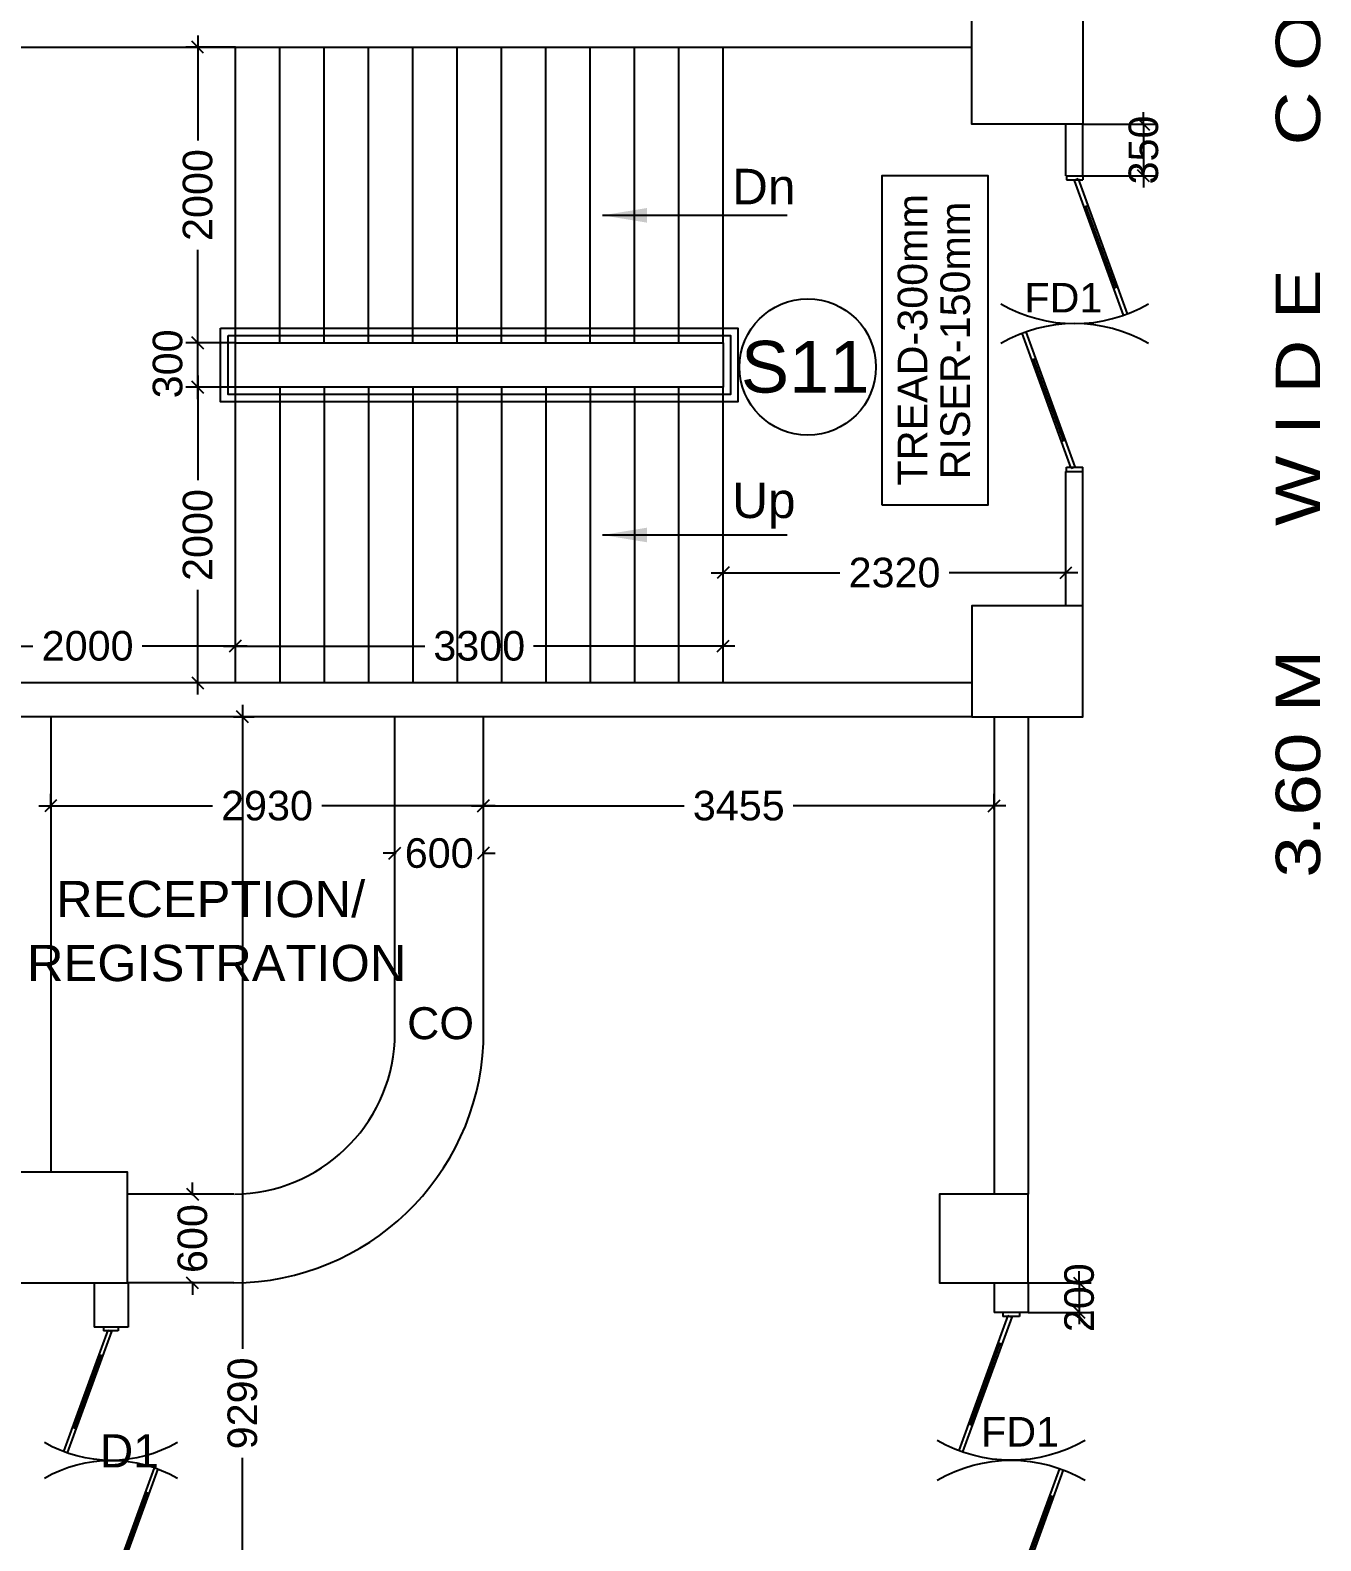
# Model space of a CAD drawing. Extents: x 7620542 to 7843793, y -6476226 to -6093835.
# Drawn here: x 7675706 to 7684439, y -6446154 to -6435934 of the extents above; entities that cross this region are included whole.
import ezdxf
from ezdxf.enums import TextEntityAlignment as Align

# ---------------------------------------------------------------- set-up
doc = ezdxf.new("R2010")
doc.units = 0
doc.header["$LTSCALE"] = 600
doc.header["$MEASUREMENT"] = 0
doc.header["$PDMODE"] = 35
doc.layers.get('0').update_dxf_attribs({"linetype": 'CONTINUOUS'})
doc.layers.get('Defpoints').update_dxf_attribs({"linetype": 'CONTINUOUS'})
for name, color, linetype in [('Counter', 7, 'CONTINUOUS'), ('DOOR', 32, 'CONTINUOUS'), ('Fire Door', 10, 'CONTINUOUS'), ('FRN', 8, 'CONTINUOUS'), ('joinery', 7, 'CONTINUOUS'), ('LA-column', 3, 'CONTINUOUS'), ('Railing', 21, 'CONTINUOUS'), ('Stairscase', 7, 'CONTINUOUS'), ('STEPS', 7, 'CONTINUOUS'), ('TEXT', 6, 'CONTINUOUS'), ('TXT', 6, 'CONTINUOUS'), ('Walls', 7, 'CONTINUOUS'), ('Working Dim', 5, 'CONTINUOUS')]:
    doc.layers.add(name, color=color, linetype=linetype)
doc.styles.add('ari', font='arial.ttf')
doc.styles.add('ARIAL', font='arial.ttf')
doc.dimstyles.new('int. dim', dxfattribs={"dimtxt": 450, "dimasz": 80, "dimexe": 80, "dimexo": 0, "dimgap": 70, "dimtad": 0, "dimdec": 0, "dimzin": 12, "dimdsep": 46, "dimtxsty": 'ari', "dimblk": 'OBLIQUE', "dimcen": 2, "dimdle": 80, "dimclrd": 256, "dimclre": 256, "dimclrt": 6, "dimadec": 0, "dimazin": 0, "dimtfac": 1, "dimtdec": 0, "dimtix": 1, "dimtmove": 2, "dimatfit": 3, "dimfxl": 1, "dimtolj": 1, "dimtzin": 0, "dimlwd": -1, "dimlwe": -1, "dimarcsym": 0})

# ---------------------------------------------------------------- blocks, each defined once
blk = doc.blocks.new('A$C15456D16')
at = {"layer": 'Fire Door'}
for p, q in [((969, -4), (56, 329)), ((969, -4), (56, 329)), ((969, -4), (56, 329)), ((979, 23), (65, 355)), ((979, 23), (65, 355)), ((979, 23), (65, 355)), ((248, 289), (238, 262)), ((248, 289), (238, 262)), ((248, 289), (238, 262)), ((791, 76), (243, 276)), ((791, 76), (243, 276)), ((791, 76), (243, 276)), ((-1000, 56), (-972, 56)), ((-1000, -56), (-1000, 56)), ((-1000, 56), (-972, 56)), ((-1000, -56), (-1000, 56)), ((-1000, 56), (-972, 56)), ((-1000, -56), (-1000, 56)), ((-979, -23), (-969, 4)), ((-979, -23), (-969, 4)), ((-979, -23), (-969, 4)), ((-972, -56), (-972, 56)), ((-972, -56), (-972, 56)), ((-972, -56), (-972, 56)), ((-969, 4), (-56, -329)), ((-969, 4), (-56, -329)), ((-969, 4), (-56, -329)), ((796, 89), (786, 63)), ((796, 89), (786, 63)), ((796, 89), (786, 63)), ((979, 23), (969, -4)), ((979, 23), (969, -4)), ((979, 23), (969, -4)), ((1000, 56), (972, 56)), ((972, -56), (972, 56)), ((1000, 56), (972, 56)), ((972, -56), (972, 56)), ((1000, 56), (972, 56)), ((972, -56), (972, 56)), ((1000, -56), (1000, 56)), ((1000, -56), (1000, 56)), ((1000, -56), (1000, 56)), ((-1000, -56), (-972, -56)), ((-1000, -56), (-972, -56)), ((-1000, -56), (-972, -56)), ((-979, -23), (-65, -355)), ((-979, -23), (-65, -355)), ((-979, -23), (-65, -355)), ((-796, -89), (-786, -63)), ((-796, -89), (-786, -63)), ((-796, -89), (-786, -63)), ((-791, -76), (-243, -276)), ((-791, -76), (-243, -276)), ((-791, -76), (-243, -276)), ((1000, -56), (972, -56)), ((1000, -56), (972, -56)), ((1000, -56), (972, -56)), ((-238, -262), (-248, -289)), ((-238, -262), (-248, -289)), ((-238, -262), (-248, -289))]:
    blk.add_line(p, q, dxfattribs=at)
at = {"layer": 'Fire Door', "extrusion": (0, 0, -1)}
for centre, major_axis, start_param, end_param in [((-1000, 0), (-1000, 0), 2.617886, 3.665084), ((-1000, 0), (-1000, 0), 2.617886, 3.665084), ((-1000, 0), (-1000, 0), 2.617886, 3.665084), ((1000, 0), (1000, 0), 2.618102, 3.665299), ((1000, 0), (1000, 0), 2.618102, 3.665299), ((1000, 0), (1000, 0), 2.618102, 3.665299)]:
    blk.add_ellipse(centre, major_axis=major_axis, ratio=1, start_param=start_param, end_param=end_param, dxfattribs=at)
blk = doc.blocks.new('Z$W@#5624')
at = {"layer": 'DOOR'}
for p, q in [((19, 470), (840, 769)), ((28, 446), (849, 745)), ((188, 518), (680, 697)), ((676, 709), (685, 685)), ((183, 529), (192, 506)), ((0, 400), (0, 499)), ((0, 499), (25, 499)), ((19, 470), (28, 446)), ((25, 400), (25, 499)), ((1770, 453), (949, 154)), ((1779, 429), (957, 130)), ((1779, 429), (1770, 453)), ((1798, 499), (1773, 499)), ((1773, 400), (1773, 499)), ((1798, 400), (1798, 499)), ((0, 400), (25, 400)), ((1610, 381), (1117, 202)), ((1614, 369), (1606, 393)), ((1798, 400), (1773, 400)), ((1113, 214), (1122, 190))]:
    blk.add_line(p, q, dxfattribs=at)
at = {"layer": 'DOOR', "color": 145}
for centre, start_param, end_param in [((0, 449), 2.617994, 3.665191), ((1798, 449), -0.523599, 0.523599)]:
    blk.add_ellipse(centre, major_axis=(-899, 0), ratio=1, start_param=start_param, end_param=end_param, dxfattribs=at)
blk = doc.blocks.new('_Oblique')
at = {"color": 0, "linetype": 'ByBlock', "lineweight": -2}
blk.add_line((-0.5, -0.5), (0.5, 0.5), dxfattribs=at)
blk = doc.blocks.new('*D761')
at = {"layer": 'Defpoints', "color": 0, "transparency": 16777216}
for p in [(7677083, -6440579, 5), (7677143, -6440579), (7677083, -6449869, 5)]:
    blk.add_point(p, dxfattribs=at)
at = {"layer": 'Working Dim', "transparency": 16777216}
for p, q in [((7677143, -6440499), (7677143, -6444856)), ((7677083, -6440579), (7677223, -6440579)), ((7677143, -6449949), (7677143, -6445592)), ((7677083, -6449869), (7677223, -6449869))]:
    blk.add_line(p, q, dxfattribs=at)
at = {"layer": 'Working Dim', "transparency": 16777216, "xscale": 80, "yscale": 80, "zscale": 80}
for p, rotation in [((7677143, -6440579), 90), ((7677143, -6449869), 270)]:
    blk.add_blockref('_Oblique', p, dxfattribs=dict(at, rotation=rotation))
at = {"layer": 'Working Dim', "color": 6, "transparency": 16777216, "insert": (7677143, -6445224), "char_height": 200, "attachment_point": 5, "rotation": 90, "style": 'ari'}
blk.add_mtext('\\A1;9290', dxfattribs=at)
blk = doc.blocks.new('*D932')
at = {"layer": 'Defpoints', "color": 0, "transparency": 16777216}
for p in [(7675095, -6440186), (7677095, -6440100), (7677095, -6440186, -3)]:
    blk.add_point(p, dxfattribs=at)
at = {"layer": 'Working Dim', "transparency": 16777216}
for p, q in [((7675095, -6440186), (7675095, -6440020)), ((7677095, -6440186), (7677095, -6440020)), ((7675015, -6440100), (7675725, -6440100)), ((7677175, -6440100), (7676465, -6440100))]:
    blk.add_line(p, q, dxfattribs=at)
at = {"layer": 'Working Dim', "transparency": 16777216, "xscale": 80, "yscale": 80, "zscale": 80, "rotation": 180}
blk.add_blockref('_Oblique', (7675095, -6440100), dxfattribs=at)
at = {"layer": 'Working Dim', "transparency": 16777216, "xscale": 80, "yscale": 80, "zscale": 80}
blk.add_blockref('_Oblique', (7677095, -6440100), dxfattribs=at)
at = {"layer": 'Working Dim', "color": 6, "transparency": 16777216, "insert": (7676095, -6440100), "char_height": 200, "attachment_point": 5, "style": 'ari'}
blk.add_mtext('\\A1;2000', dxfattribs=at)
blk = doc.blocks.new('*D933')
at = {"layer": 'Defpoints', "color": 0, "transparency": 16777216}
for p in [(7677095, -6440186, -3), (7680395, -6440100, -3), (7680395, -6440100)]:
    blk.add_point(p, dxfattribs=at)
at = {"layer": 'Working Dim', "transparency": 16777216}
for p, q in [((7677095, -6440186), (7677095, -6440020)), ((7680395, -6440100), (7680395, -6440020)), ((7677015, -6440100), (7678377, -6440100)), ((7680475, -6440100), (7679113, -6440100))]:
    blk.add_line(p, q, dxfattribs=at)
at = {"layer": 'Working Dim', "transparency": 16777216, "xscale": 80, "yscale": 80, "zscale": 80, "rotation": 180}
blk.add_blockref('_Oblique', (7677095, -6440100), dxfattribs=at)
at = {"layer": 'Working Dim', "transparency": 16777216, "xscale": 80, "yscale": 80, "zscale": 80}
blk.add_blockref('_Oblique', (7680395, -6440100), dxfattribs=at)
at = {"layer": 'Working Dim', "color": 6, "transparency": 16777216, "insert": (7678745, -6440100), "char_height": 200, "attachment_point": 5, "style": 'ari'}
blk.add_mtext('\\A1;3300', dxfattribs=at)
blk = doc.blocks.new('*D944')
at = {"layer": 'Defpoints', "color": 0, "transparency": 16777216}
for p in [(7677095, -6438349, 2), (7676840, -6440349), (7677095, -6440349, 2)]:
    blk.add_point(p, dxfattribs=at)
at = {"layer": 'Working Dim', "transparency": 16777216}
for p, q in [((7677095, -6438349), (7676760, -6438349)), ((7676840, -6438269), (7676840, -6438979)), ((7676840, -6440429), (7676840, -6439719)), ((7677095, -6440349), (7676760, -6440349))]:
    blk.add_line(p, q, dxfattribs=at)
at = {"layer": 'Working Dim', "transparency": 16777216, "xscale": 80, "yscale": 80, "zscale": 80}
for p, rotation in [((7676840, -6438349), 90), ((7676840, -6440349), 270)]:
    blk.add_blockref('_Oblique', p, dxfattribs=dict(at, rotation=rotation))
at = {"layer": 'Working Dim', "color": 6, "transparency": 16777216, "insert": (7676840, -6439349), "char_height": 200, "attachment_point": 5, "rotation": 90, "style": 'ari'}
blk.add_mtext('\\A1;2000', dxfattribs=at)
blk = doc.blocks.new('*D945')
at = {"layer": 'Defpoints', "color": 0, "transparency": 16777216}
for p in [(7676840, -6436049), (7677095, -6436049, 5), (7677095, -6438049, 2)]:
    blk.add_point(p, dxfattribs=at)
at = {"layer": 'Working Dim', "transparency": 16777216}
for p, q in [((7676840, -6435969), (7676840, -6436679)), ((7677095, -6436049), (7676760, -6436049)), ((7676840, -6438129), (7676840, -6437419)), ((7677095, -6438049), (7676760, -6438049))]:
    blk.add_line(p, q, dxfattribs=at)
at = {"layer": 'Working Dim', "transparency": 16777216, "xscale": 80, "yscale": 80, "zscale": 80}
for p, rotation in [((7676840, -6436049), 90), ((7676840, -6438049), 270)]:
    blk.add_blockref('_Oblique', p, dxfattribs=dict(at, rotation=rotation))
at = {"layer": 'Working Dim', "color": 6, "transparency": 16777216, "insert": (7676840, -6437049), "char_height": 200, "attachment_point": 5, "rotation": 90, "style": 'ari'}
blk.add_mtext('\\A1;2000', dxfattribs=at)
blk = doc.blocks.new('*D970')
at = {"layer": 'Defpoints', "color": 0, "transparency": 16777216}
for p in [(7680395, -6439604), (7680395, -6439744, 2), (7682715, -6439744, 5)]:
    blk.add_point(p, dxfattribs=at)
at = {"layer": 'Working Dim', "transparency": 16777216}
for p, q in [((7680395, -6439744), (7680395, -6439524)), ((7682715, -6439744), (7682715, -6439524)), ((7680315, -6439604), (7681185, -6439604)), ((7682795, -6439604), (7681925, -6439604))]:
    blk.add_line(p, q, dxfattribs=at)
at = {"layer": 'Working Dim', "transparency": 16777216, "xscale": 80, "yscale": 80, "zscale": 80, "rotation": 180}
blk.add_blockref('_Oblique', (7680395, -6439604), dxfattribs=at)
at = {"layer": 'Working Dim', "transparency": 16777216, "xscale": 80, "yscale": 80, "zscale": 80}
blk.add_blockref('_Oblique', (7682715, -6439604), dxfattribs=at)
at = {"layer": 'Working Dim', "color": 6, "transparency": 16777216, "insert": (7681555, -6439604), "char_height": 200, "attachment_point": 5, "style": 'ari'}
blk.add_mtext('\\A1;2320', dxfattribs=at)
blk = doc.blocks.new('*D1100')
at = {"layer": 'Defpoints', "color": 0, "transparency": 16777216}
for p in [(7682829, -6436569, 5), (7682829, -6436919, 5), (7683240, -6436919)]:
    blk.add_point(p, dxfattribs=at)
at = {"layer": 'Working Dim', "transparency": 16777216}
for p, q in [((7683240, -6436569), (7683240, -6436489)), ((7682829, -6436569), (7683320, -6436569)), ((7683240, -6436569), (7683240, -6436919)), ((7682829, -6436919), (7683320, -6436919)), ((7683240, -6436919), (7683240, -6436999))]:
    blk.add_line(p, q, dxfattribs=at)
at = {"layer": 'Working Dim', "transparency": 16777216, "xscale": 80, "yscale": 80, "zscale": 80}
for p, rotation in [((7683240, -6436569), 270), ((7683240, -6436919), 90)]:
    blk.add_blockref('_Oblique', p, dxfattribs=dict(at, rotation=rotation))
at = {"layer": 'Working Dim', "color": 6, "transparency": 16777216, "insert": (7683240, -6436744), "char_height": 200, "attachment_point": 5, "rotation": 90, "style": 'ari'}
blk.add_mtext('\\A1;350', dxfattribs=at)
blk = doc.blocks.new('*D1105')
at = {"layer": 'Defpoints', "color": 0, "transparency": 16777216}
for p in [(7676840, -6438049), (7677095, -6438049), (7677095, -6438349)]:
    blk.add_point(p, dxfattribs=at)
at = {"layer": 'Working Dim', "transparency": 16777216}
for p, q in [((7677095, -6438049), (7676760, -6438049)), ((7676840, -6438429), (7676840, -6437969)), ((7677095, -6438349), (7676760, -6438349))]:
    blk.add_line(p, q, dxfattribs=at)
at = {"layer": 'Working Dim', "transparency": 16777216, "xscale": 80, "yscale": 80, "zscale": 80}
for p, rotation in [((7676840, -6438049), 90), ((7676840, -6438349), 270)]:
    blk.add_blockref('_Oblique', p, dxfattribs=dict(at, rotation=rotation))
at = {"layer": 'Working Dim', "color": 6, "transparency": 16777216, "insert": (7676637, -6438191), "char_height": 200, "attachment_point": 5, "rotation": 90, "style": 'ari'}
blk.add_mtext('\\A1;300', dxfattribs=at)
blk = doc.blocks.new('*D1109')
at = {"layer": 'Defpoints', "color": 0, "transparency": 16777216}
for p in [(7682459, -6444409, 2), (7682459, -6444609), (7682805, -6444609)]:
    blk.add_point(p, dxfattribs=at)
at = {"layer": 'Working Dim', "transparency": 16777216}
for p, q in [((7682805, -6444409), (7682805, -6444329)), ((7682459, -6444409), (7682885, -6444409)), ((7682805, -6444409), (7682805, -6444609)), ((7682459, -6444609), (7682885, -6444609)), ((7682805, -6444609), (7682805, -6444689))]:
    blk.add_line(p, q, dxfattribs=at)
at = {"layer": 'Working Dim', "transparency": 16777216, "xscale": 80, "yscale": 80, "zscale": 80}
for p, rotation in [((7682805, -6444409), 270), ((7682805, -6444609), 90)]:
    blk.add_blockref('_Oblique', p, dxfattribs=dict(at, rotation=rotation))
at = {"layer": 'Working Dim', "color": 6, "transparency": 16777216, "insert": (7682805, -6444509), "char_height": 200, "attachment_point": 5, "rotation": 90, "style": 'ari'}
blk.add_mtext('\\A1;200', dxfattribs=at)
blk = doc.blocks.new('*D1115')
at = {"layer": 'Defpoints', "color": 0, "transparency": 16777216}
for p in [(7675845, -6441200), (7678773, -6441181), (7678773, -6441200, 1)]:
    blk.add_point(p, dxfattribs=at)
at = {"layer": 'Working Dim', "transparency": 16777216}
for p, q in [((7675845, -6441200), (7675845, -6441101)), ((7678773, -6441200), (7678773, -6441101)), ((7675765, -6441181), (7676939, -6441181)), ((7678853, -6441181), (7677679, -6441181))]:
    blk.add_line(p, q, dxfattribs=at)
at = {"layer": 'Working Dim', "transparency": 16777216, "xscale": 80, "yscale": 80, "zscale": 80, "rotation": 180}
blk.add_blockref('_Oblique', (7675845, -6441181), dxfattribs=at)
at = {"layer": 'Working Dim', "transparency": 16777216, "xscale": 80, "yscale": 80, "zscale": 80}
blk.add_blockref('_Oblique', (7678773, -6441181), dxfattribs=at)
at = {"layer": 'Working Dim', "color": 6, "transparency": 16777216, "insert": (7677309, -6441181), "char_height": 200, "attachment_point": 5, "style": 'ari'}
blk.add_mtext('\\A1;2930', dxfattribs=at)
blk = doc.blocks.new('*D1116')
at = {"layer": 'Defpoints', "color": 0, "transparency": 16777216}
for p in [(7678773, -6441200, 1), (7682229, -6441181), (7682229, -6441207)]:
    blk.add_point(p, dxfattribs=at)
at = {"layer": 'Working Dim', "transparency": 16777216}
for p, q in [((7678773, -6441200), (7678773, -6441101)), ((7682229, -6441207), (7682229, -6441101)), ((7678693, -6441181), (7680132, -6441181)), ((7682309, -6441181), (7680870, -6441181))]:
    blk.add_line(p, q, dxfattribs=at)
at = {"layer": 'Working Dim', "transparency": 16777216, "xscale": 80, "yscale": 80, "zscale": 80, "rotation": 180}
blk.add_blockref('_Oblique', (7678773, -6441181), dxfattribs=at)
at = {"layer": 'Working Dim', "transparency": 16777216, "xscale": 80, "yscale": 80, "zscale": 80}
blk.add_blockref('_Oblique', (7682229, -6441181), dxfattribs=at)
at = {"layer": 'Working Dim', "color": 6, "transparency": 16777216, "insert": (7680501, -6441181), "char_height": 200, "attachment_point": 5, "style": 'ari'}
blk.add_mtext('\\A1;3455', dxfattribs=at)
blk = doc.blocks.new('*D1118')
at = {"layer": 'Defpoints', "color": 0, "transparency": 16777216}
for p in [(7678174, -6441507, 1), (7678773, -6441502), (7678773, -6441507, 1)]:
    blk.add_point(p, dxfattribs=at)
at = {"layer": 'Working Dim', "transparency": 16777216}
for p, q in [((7678174, -6441507), (7678174, -6441422)), ((7678773, -6441507), (7678773, -6441422)), ((7678174, -6441502), (7678094, -6441502)), ((7678174, -6441502), (7678183, -6441502)), ((7678773, -6441502), (7678765, -6441502)), ((7678773, -6441502), (7678853, -6441502))]:
    blk.add_line(p, q, dxfattribs=at)
at = {"layer": 'Working Dim', "transparency": 16777216, "xscale": 80, "yscale": 80, "zscale": 80}
blk.add_blockref('_Oblique', (7678174, -6441502), dxfattribs=at)
at = {"layer": 'Working Dim', "transparency": 16777216, "xscale": 80, "yscale": 80, "zscale": 80, "rotation": 180}
blk.add_blockref('_Oblique', (7678773, -6441502), dxfattribs=at)
at = {"layer": 'Working Dim', "color": 6, "transparency": 16777216, "insert": (7678474, -6441502), "char_height": 200, "attachment_point": 5, "style": 'ari'}
blk.add_mtext('\\A1;600', dxfattribs=at)
blk = doc.blocks.new('*D1119')
at = {"layer": 'Defpoints', "color": 0, "transparency": 16777216}
for p in [(7676805, -6443809), (7676819, -6443809, 0), (7676819, -6444409, -1)]:
    blk.add_point(p, dxfattribs=at)
at = {"layer": 'Working Dim', "transparency": 16777216}
for p, q in [((7676805, -6443809), (7676805, -6443729)), ((7676819, -6443809), (7676725, -6443809)), ((7676805, -6443809), (7676805, -6443818)), ((7676819, -6444409), (7676725, -6444409)), ((7676805, -6444409), (7676805, -6444400)), ((7676805, -6444409), (7676805, -6444489))]:
    blk.add_line(p, q, dxfattribs=at)
at = {"layer": 'Working Dim', "transparency": 16777216, "xscale": 80, "yscale": 80, "zscale": 80}
for p, rotation in [((7676805, -6443809), 270), ((7676805, -6444409), 90)]:
    blk.add_blockref('_Oblique', p, dxfattribs=dict(at, rotation=rotation))
at = {"layer": 'Working Dim', "color": 6, "transparency": 16777216, "insert": (7676805, -6444109), "char_height": 200, "attachment_point": 5, "rotation": 90, "style": 'ari'}
blk.add_mtext('\\A1;600', dxfattribs=at)

msp = doc.modelspace()

# ---------------------------------------------------------------- linework, layer by layer
msp.add_circle((7680968.05, -6438212.42, -14.83), 461.525)
at = {"layer": 'Counter', "linetype": 'Continuous'}
for p, q in [((7678174.279, -6442772.299, -14.408), (7678174.279, -6440578.392, -14.035)), ((7678773.248, -6442787.404, -14.411), (7678773.248, -6440578.392, -14.035)), ((7677085.217, -6443808.654, -14.411), (7676364.965, -6443808.654, -14.411)), ((7677083.452, -6444408.654, -14.411), (7676365.048, -6444408.798, -19.013)), ((7677083.458, -6444408.654, -14.411), (7677083.452, -6444408.654, -14.411))]:
    msp.add_line(p, q, dxfattribs=at)
for centre, radius, start, end in [((7677075.805, -6442709.438, -14.411), 1699.232, 270.2578276, 357.3702004), ((7677077.501, -6442710.204, -14.411), 1098.534, 270.5737245, 356.7596362)]:
    msp.add_arc(centre, radius, start, end, dxfattribs=at)
at = {"layer": 'FRN', "linetype": 'Continuous'}
msp.add_line((7677083.458, -6444408.654, -14.83), (7677083.452, -6444408.654, -14.83), dxfattribs=at)
at = {"layer": 'LA-column', "color": 2, "flags": 128}
for points, elevation in [([(7682829.143, -6436568.812), (7682079.143, -6436568.812), (7682079.143, -6435818.812), (7682829.143, -6435818.812)], -9.699), ([(7682079.143, -6440578.752), (7682829.143, -6440578.752), (7682829.143, -6439828.752), (7682079.143, -6439828.752)], -11.055), ([(7675615.143, -6444408.808), (7676365.143, -6444408.808), (7676365.143, -6443658.808), (7675615.143, -6443658.808)], -12.548), ([(7682459.143, -6443808.808), (7681859.143, -6443808.808), (7681859.143, -6444408.808), (7682459.143, -6444408.808)], -12.548)]:
    msp.add_lwpolyline(points, close=True, dxfattribs=dict(at, elevation=elevation))
at = {"layer": 'Railing', "elevation": -14.83}
for points in [[(7676995.051, -6437948.796), (7680495.054, -6437948.796), (7680495.054, -6438448.799), (7676995.051, -6438448.799)], [(7677045.052, -6437998.797), (7680445.053, -6437998.797), (7680445.053, -6438398.798), (7677045.052, -6438398.798)]]:
    msp.add_lwpolyline(points, close=True, dxfattribs=at)
at = {"layer": 'Stairscase', "color": 7}
for p, q in [((7677095.053, -6438048.798, -12.766), (7677095.053, -6436048.798, -12.766)), ((7677395.053, -6438048.798, -12.766), (7677395.053, -6436048.798, -12.766)), ((7677695.053, -6438048.798, -12.766), (7677695.053, -6436048.798, -12.766)), ((7677995.053, -6438048.798, -12.766), (7677995.053, -6436048.798, -12.766)), ((7678295.053, -6438048.798, -12.766), (7678295.053, -6436048.798, -12.766)), ((7678595.053, -6438048.798, -12.766), (7678595.053, -6436048.798, -12.766)), ((7678895.053, -6438048.798, -12.766), (7678895.053, -6436048.798, -12.766)), ((7679195.053, -6438048.798, -12.766), (7679195.053, -6436048.798, -12.766)), ((7679495.053, -6438048.798, -12.766), (7679495.053, -6436048.798, -12.766)), ((7679795.053, -6438048.798, -12.766), (7679795.053, -6436048.798, -12.766)), ((7680095.053, -6438048.798, -12.766), (7680095.053, -6436048.798, -12.766)), ((7680395.053, -6438048.798, -12.766), (7680395.053, -6436048.798, -12.766)), ((7677095.053, -6440348.797, -12.766), (7677095.053, -6438348.797, -12.766)), ((7677395.053, -6438348.797, -12.766), (7677395.053, -6440348.797, -12.766)), ((7677695.053, -6438348.797, -12.766), (7677695.053, -6440348.797, -12.766)), ((7677995.053, -6438348.797, -12.766), (7677995.053, -6440348.797, -12.766)), ((7678295.053, -6438348.797, -12.766), (7678295.053, -6440348.797, -12.766)), ((7678595.053, -6438348.797, -12.766), (7678595.053, -6440348.797, -12.766)), ((7678895.053, -6438348.797, -12.766), (7678895.053, -6440348.797, -12.766)), ((7679195.053, -6438348.797, -12.766), (7679195.053, -6440348.797, -12.766)), ((7679495.053, -6438348.797, -12.766), (7679495.053, -6440348.797, -12.766)), ((7679795.053, -6438348.797, -12.766), (7679795.053, -6440348.797, -12.766)), ((7680095.053, -6440348.797, -12.766), (7680095.053, -6438348.797, -12.766)), ((7680395.053, -6440348.797, -12.766), (7680395.053, -6438348.797, -12.766))]:
    msp.add_line(p, q, dxfattribs=at)
at = {"layer": 'Stairscase', "color": 7, "elevation": -14.83}
msp.add_lwpolyline([(7677095.053, -6438048.798), (7680395.053, -6438048.798), (7680395.053, -6438348.797), (7677095.053, -6438348.797)], close=True, dxfattribs=at)
at = {"layer": 'STEPS', "elevation": -15.848}
msp.add_lwpolyline([(7681470.779, -6439147.591), (7681470.779, -6436915.944), (7682186.36, -6436915.944), (7682186.36, -6439147.591)], close=True, dxfattribs=at)
at = {"layer": 'Walls', "linetype": 'Continuous'}
for p, q in [((7675095.053, -6436048.798, -14.83), (7682079.143, -6436048.798, -14.83)), ((7682079.053, -6440348.798, -14.83), (7675095.053, -6440348.798, -14.83)), ((7682079.053, -6440578.798, -14.83), (7675095.053, -6440578.798, -14.83)), ((7675844.965, -6440578.099, -14.83), (7675844.965, -6443658.586, -14.83)), ((7676139.963, -6444409.084, -14.83), (7676139.963, -6444709.359, -14.83)), ((7676369.963, -6444408.863, -14.83), (7676369.963, -6444709.359, -14.83)), ((7682229.053, -6444408.798, -14.83), (7682229.053, -6444608.829, -14.83)), ((7682459.053, -6444408.798, -14.83), (7682459.053, -6444608.829, -14.83)), ((7682459.053, -6444608.829, -14.83), (7682229.053, -6444608.829, -14.83)), ((7676369.963, -6444709.359, -14.83), (7676139.963, -6444709.359, -14.83)), ((7676369.963, -6444709.359, -14.83), (7676139.963, -6444709.359, -14.83)), ((7676139.963, -6444709.359, -14.83), (7676139.963, -6444709.359, -14.83)), ((7676369.963, -6444709.359, -14.83), (7676369.963, -6444709.359, -14.83))]:
    msp.add_line(p, q, dxfattribs=at)
at = {"layer": 'Walls'}
for p, q in [((7682714.143, -6436918.733, -9.699), (7682829.143, -6436918.733, -9.699)), ((7682714.143, -6438918.752, -9.699), (7682829.143, -6438918.752, -9.699))]:
    msp.add_line(p, q, dxfattribs=at)
at = {"layer": 'Walls', "linetype": 'Continuous', "extrusion": (0.000145144, 2.25159e-17, 1)}
for p, q in [((7682229.053, -6440578.798, -14.83), (7682229.053, -6443808.844, -14.83)), ((7682459.053, -6440578.798, -14.83), (7682459.053, -6443808.844, -14.83))]:
    msp.add_line(p, q, dxfattribs=at)
at = {"layer": 'Walls', "elevation": -9.699, "flags": 128}
for points in [[(7682714.143, -6436918.733), (7682714.143, -6436568.812)], [(7682829.143, -6436918.733), (7682829.143, -6436568.812)], [(7682714.143, -6439828.752), (7682714.143, -6438918.752)], [(7682829.143, -6439828.752), (7682829.143, -6438918.752)]]:
    msp.add_lwpolyline(points, dxfattribs=at)
at = {"layer": 'Walls', "linetype": 'Continuous', "elevation": -14.83, "flags": 128}
for points in [[(7682229.053, -6444408.798), (7682229.053, -6444608.829)], [(7682459.053, -6444408.798), (7682459.053, -6444608.829)]]:
    msp.add_lwpolyline(points, dxfattribs=at)

# ---------------------------------------------------------------- block references
at = {"layer": 'DOOR', "linetype": 'Continuous', "xscale": -1.001247152686119, "yscale": 1.001247151754797, "zscale": 1.001247151760857, "rotation": 90}
msp.add_blockref('Z$W@#5624', (7676702.463, -6444709.145, -14.83), dxfattribs=at)
at = {"layer": 'Fire Door', "color": 3, "lineweight": 0, "xscale": -1, "rotation": 270}
msp.add_blockref('A$C15456D16', (7682773.587, -6437918.752, 7.521), dxfattribs=at)
at = {"layer": 'Fire Door', "color": 3, "lineweight": 0, "rotation": 90}
msp.add_blockref('A$C15456D16', (7682344.053, -6445608.862, -14.83), dxfattribs=at)

# ---------------------------------------------------------------- texts
at = {"layer": 'Counter', "color": 10, "style": 'ARIAL', "width": 1}
msp.add_text('CO', height=216, dxfattribs=at).set_placement((7678257.093, -6442759.872, -14.411))
at = {"layer": 'Fire Door', "style": 'ARIAL'}
for p in [(7682697.602, -6437843.597, -11.14), (7682404.472, -6445516.085, -14.83)]:
    msp.add_text('FD1', height=200, dxfattribs=at).set_placement(p, align=Align.CENTER)
at = {"layer": 'joinery', "style": 'ari'}
msp.add_text('D1', height=225, dxfattribs=at).set_placement((7676377.645, -6445657.403, -14.83), align=Align.CENTER)
at = {"layer": 'Stairscase', "color": 7, "linetype": 'Continuous', "style": 'ARIAL'}
for s, p in [('Dn', (7680670.226, -6437111.515, -12.766)), ('Up', (7680670.982, -6439234.101, -12.766))]:
    msp.add_text(s, height=240, dxfattribs=at).set_placement(p, align=Align.CENTER)
at = {"layer": 'STEPS', "color": 6, "style": 'ARIAL'}
msp.add_text('S11', height=350, dxfattribs=at).set_placement((7680950.375, -6438385.395, -3.759), align=Align.CENTER)
at = {"layer": 'TEXT', "color": 7, "style": 'ARIAL'}
for s, p in [('TREAD-300mm', (7681776.394, -6438028.004, -15.848)), ('RISER-150mm', (7682065.065, -6438033.538, -15.848))]:
    msp.add_text(s, height=200, rotation=90, dxfattribs=at).set_placement(p, align=Align.CENTER)
for s, p in [('RECEPTION/', (7676927.661, -6441934.039, -14.83)), ('REGISTRATION', (7676968.287, -6442367.035, -14.83))]:
    msp.add_text(s, height=245, dxfattribs=at).set_placement(p, align=Align.CENTER)
at = {"layer": 'TXT', "color": 7, "style": 'ARIAL', "width": 1.2}
msp.add_text('3.60 M      W I D E      C O R R I D O R', height=300.52174, rotation=90, dxfattribs=at).set_placement((7684435.023, -6437328.868, -14.83), align=Align.CENTER)

# ---------------------------------------------------------------- dimensions: what is measured, and where the dimension line sits
at = {"layer": 'Working Dim'}
for base, p1, p2, override, picture, middle in [((7676839.722, -6436048.798, -14.83), (7677095.053, -6438048.798, -12.766), (7677095.053, -6436048.798, -9.699), {"dimtxt": 200}, '*D945', (7676839.722, -6437048.798, -14.83)), ((7683240.041, -6436918.733, -14.83), (7682829.143, -6436568.812, -9.699), (7682829.143, -6436918.733, -9.699), {"dimtxt": 200, "dimarcsym": 1}, '*D1100', (7683240.041, -6436743.772, -14.83)), ((7676839.722, -6440348.797, -14.83), (7677095.053, -6438348.797, -12.766), (7677095.053, -6440348.797, -12.766), {"dimtxt": 200}, '*D944', (7676839.722, -6439348.797, -14.83)), ((7677142.631, -6440578.798, -14.83), (7677083.052, -6449868.883, -9.699), (7677083.052, -6440578.798, -9.699), {"dimtxt": 200}, '*D761', (7677142.631, -6445223.841, -14.83)), ((7676804.688, -6443808.654, -14.83), (7676818.502, -6444408.707, -16.108), (7676818.502, -6443808.654, -14.411), {"dimtxt": 200, "dimarcsym": 1}, '*D1119', (7676804.688, -6444108.68, -14.83)), ((7682804.82, -6444608.829, -14.83), (7682459.143, -6444408.808, -12.548), (7682459.143, -6444608.829, -14.83), {"dimtxt": 200, "dimarcsym": 1}, '*D1109', (7682804.82, -6444508.819, -14.83))]:
    dim = msp.add_linear_dim(base=base, p1=p1, p2=p2, angle=90, dimstyle='int. dim', override=override, dxfattribs=at)
    dim.commit()
    dim.dimension.update_dxf_attribs({"geometry": picture, "text_midpoint": middle})
dim = msp.add_linear_dim(base=(7676839.722, -6438048.798, -14.83), p1=(7677095.053, -6438348.797, -14.83), p2=(7677095.053, -6438048.798, -14.83), angle=90, dimstyle='int. dim', override={"dimtxt": 200, "dimarcsym": 1}, dxfattribs=at)
dim.commit()
dim.dimension.update_dxf_attribs({"geometry": '*D1105', "text_midpoint": (7676637.165, -6438191.11, -14.83), "dimtype": 160})
for base, p1, p2, picture, middle in [((7680395.053, -6439604.092, -14.83), (7682715.143, -6439744.302, -9.699), (7680395.053, -6439744.302, -12.766), '*D970', (7681555.098, -6439604.092, -14.83)), ((7677095.053, -6440100.11, -9.699), (7675095.053, -6440185.51, -9.699), (7677095.053, -6440185.51, -12.766), '*D932', (7676095.053, -6440100.11, -9.699)), ((7680395.053, -6440100.11, -9.699), (7677095.053, -6440185.51, -12.766), (7680395.053, -6440100.11, -12.766), '*D933', (7678745.053, -6440100.11, -9.699))]:
    dim = msp.add_linear_dim(base=base, p1=p1, p2=p2, dimstyle='int. dim', override={"dimtxt": 200}, dxfattribs=at)
    dim.commit()
    dim.dimension.update_dxf_attribs({"geometry": picture, "text_midpoint": middle})
for base, p1, p2, text, picture, middle in [((7678773.248, -6441180.734, -14.83), (7675844.965, -6441200.377, -14.83), (7678773.248, -6441200.377, -14.141), '2930', '*D1115', (7677309.107, -6441180.734, -14.83)), ((7682229.053, -6441180.734, -14.83), (7678773.248, -6441200.377, -14.141), (7682229.053, -6441207.483, -14.83), '3455', '*D1116', (7680501.15, -6441180.734, -14.83)), ((7678773.248, -6441501.962, -14.83), (7678174.279, -6441506.807, -14.193), (7678773.248, -6441506.807, -14.193), '600', '*D1118', (7678473.763, -6441501.962, -14.83))]:
    dim = msp.add_linear_dim(base=base, p1=p1, p2=p2, text=text, dimstyle='int. dim', override={"dimtxt": 200, "dimarcsym": 1}, dxfattribs=at)
    dim.commit()
    dim.dimension.update_dxf_attribs({"geometry": picture, "text_midpoint": middle})

# ---------------------------------------------------------------- leaders
at = {"layer": 'Stairscase', "color": 7, "linetype": 'Continuous'}
for points in [[(7679579.177, -6437186.209, -12.766), (7680828.053, -6437186.209, -12.766)], [(7679579.177, -6439348.797, -12.766), (7680828.053, -6439348.797, -12.766)]]:
    msp.add_leader(points, dimstyle='int. dim', override={"dimasz": 300, "dimgap": 70, "dimtad": 0, "dimclrd": 256}, dxfattribs=at)

doc.saveas('drawing.dxf')
